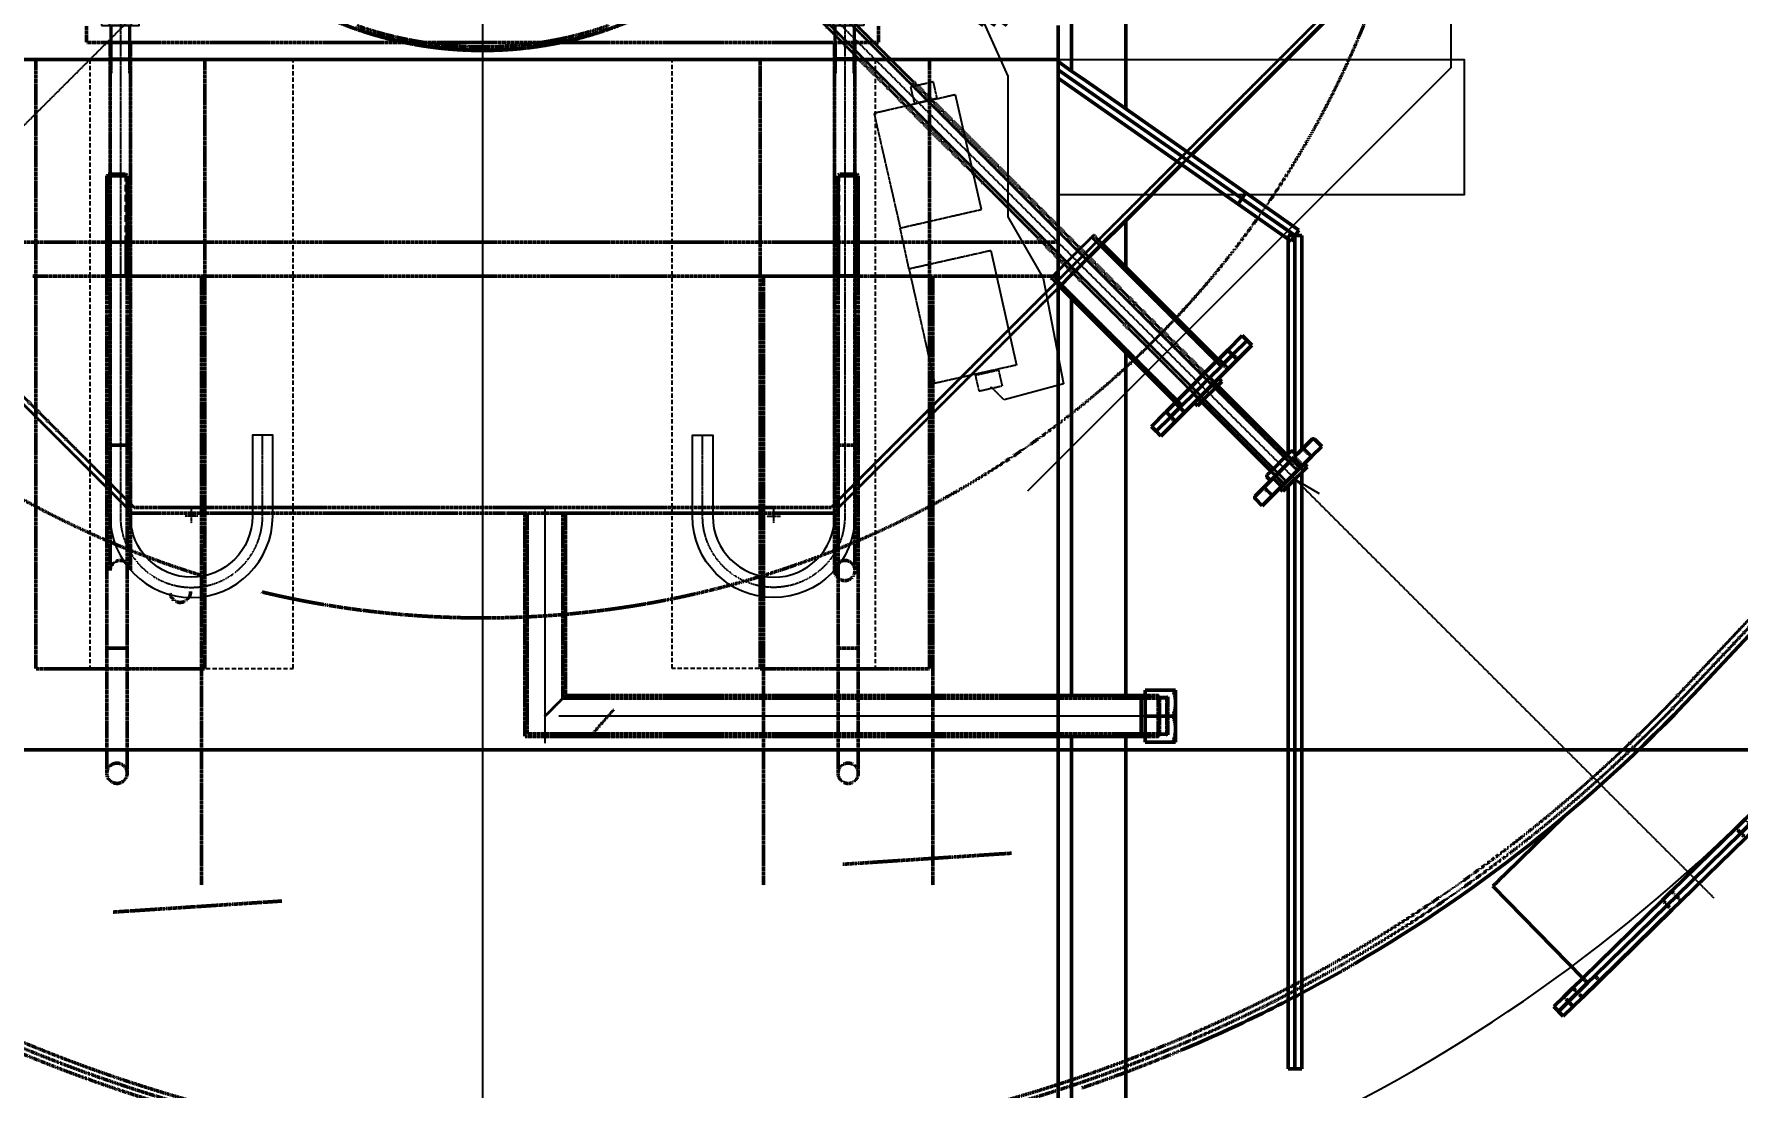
# Model space of a CAD drawing. Header units: millimetres. Extents: x -1263456 to 2767218, y -83310 to 50301.
# Drawn here: x 1089997 to 1092514, y -69629 to -68072 of the extents above; entities that cross this region are included whole.
import ezdxf

# ---------------------------------------------------------------- set-up
doc = ezdxf.new("R2010")
doc.units = ezdxf.units.MM
for name, pattern in [('AUSGEZOGEN', [0]), ('DASHDOT2', [0.5, 0.25, -0.125, 0, -0.125]), ('DASHED', [0.75, 0.5, -0.25]), ('DOT_CENTER', [14, 12, -1, 0, -1]), ('HIDDEN', [9.525, 6.35, -3.175]), ('LONG_DASHED', [15, 10, -5])]:
    doc.linetypes.add(name, pattern=pattern)
doc.layers.get('0').update_dxf_attribs({"color": 255, "lineweight": 50})
doc.layers.get('Defpoints').update_dxf_attribs({"linetype": 'AUSGEZOGEN'})
for name, color, linetype, lineweight in [('1', 2, 'Continuous', 25), ('AM_0', 7, 'Continuous', 50), ('AM_5', 3, 'Continuous', 25)]:
    doc.layers.add(name, color=color, linetype=linetype, lineweight=lineweight)
for name, color, linetype in [('ACCIAIO-VISTE', 2, 'Continuous'), ('ASSIDETTAGLI', 1, 'DASHDOT2'), ('BULLONI-VISTE', 2, 'Continuous'), ('PROIEZIONI', 1, 'HIDDEN'), ('SEZIONI', 4, 'Continuous')]:
    doc.layers.add(name, color=color, linetype=linetype)
doc.styles.get("Standard").update_dxf_attribs({"font": 'ISOCP.SHX', "width": 0.7})
doc.dimstyles.new('AM_ISO$0', dxfattribs={"dimtxt": 3.5, "dimasz": 3.5, "dimexe": 1, "dimexo": 1, "dimgap": 1.5, "dimtad": 1, "dimdsep": 46, "dimtxsty": 'Standard', "dimcen": 0, "dimclrd": 256, "dimclre": 256, "dimclrt": 2, "dimazin": 2, "dimtp": 0.1, "dimtm": 0.1, "dimtfac": 0.71, "dimtmove": 0, "dimatfit": 3, "dimfxl": 1, "dimlwd": -1, "dimlwe": -1, "dimarcsym": 1})
doc.dimstyles.new('AM_ISO$2', dxfattribs={"dimtxt": 3.25, "dimasz": 3.25, "dimexe": 1, "dimexo": 1, "dimgap": 1.5, "dimtad": 1, "dimdsep": 46, "dimtxsty": 'Standard', "dimcen": 0, "dimclrd": 256, "dimclre": 256, "dimclrt": 2, "dimazin": 2, "dimtp": 0.1, "dimtm": 0.1, "dimtfac": 0.71, "dimtmove": 0, "dimatfit": 3, "dimfxl": 1, "dimlwd": -1, "dimlwe": -1, "dimarcsym": 1})

# ---------------------------------------------------------------- blocks, each defined once
blk = doc.blocks.new('*D240')
at = {"layer": 'AM_5', "transparency": 16777216}
for p, q in [((1090659.9, -46860.2), (1090659.9, -49419.7)), ((1096659.9, -70454.3), (1096659.9, -49269.7)), ((1090922.4, -49344.7), (1096397.4, -49344.7))]:
    blk.add_line(p, q, dxfattribs=at)
for points in [[(1090922.4, -49300.9), (1090922.4, -49388.4), (1090659.9, -49344.7)], [(1096397.4, -49300.9), (1096397.4, -49388.4), (1096659.9, -49344.7)]]:
    blk.add_solid(points, dxfattribs=at)
at = {"layer": 'Defpoints', "color": 0, "transparency": 16777216}
for p in [(1090659.9, -46785.2), (1096659.9, -49344.7), (1096659.9, -70529.3, 93.7)]:
    blk.add_point(p, dxfattribs=at)
at = {"layer": 'AM_5', "color": 2, "transparency": 16777216, "insert": (1093659.9, -49100.9), "char_height": 262.5, "attachment_point": 5, "bg_fill": 3, "box_fill_scale": 1.1, "bg_fill_color": 256, "bg_fill_true_color": 13158600, "bg_fill_transparency": 0}
blk.add_mtext('6000', dxfattribs=at)
blk = doc.blocks.new('DADO_M30_5592')
for p, q in [((-25.4, 3.4), (-25.4, 20.6)), ((-19.1, 24), (19.1, 24)), ((-19.1, 0), (19.1, 0)), ((-12.7, 3.4), (-12.7, 20.6)), ((12.7, 3.4), (12.7, 20.6)), ((25.4, 3.4), (25.4, 20.6))]:
    blk.add_line(p, q)
for centre, radius, start, end in [((-19.1, 16.4), 7.64, 33.7148, 146.2852), ((-19.1, 7.6), 7.64, 213.7148, 326.2852), ((0, -1.5), 25.5, 60.053, 119.947), ((0, 25.5), 25.5, 240.053, 299.947), ((19.1, 16.4), 7.64, 33.7148, 146.2852), ((19.1, 7.6), 7.64, 213.7148, 326.2852)]:
    blk.add_arc(centre, radius, start, end)
blk = doc.blocks.new('DADO_M30_5591')
for p, q in [((-25.4, 4.4), (-25.4, 25.6)), ((-19.1, 30), (19.1, 30)), ((-12.7, 4.4), (-12.7, 25.6)), ((12.7, 4.4), (12.7, 25.6)), ((25.4, 4.4), (25.4, 25.6)), ((-19.1, 0), (19.1, 0))]:
    blk.add_line(p, q)
for centre, radius, start, end in [((-19.1, 23.2), 6.79, 20.6156, 159.3844), ((0, 9.4), 20.6, 51.8169, 128.1831), ((19.1, 23.2), 6.79, 20.6156, 159.3844), ((-19.1, 6.8), 6.79, 200.6156, 339.3844), ((0, 20.6), 20.6, 231.8169, 308.1831), ((19.1, 6.8), 6.79, 200.6156, 339.3844)]:
    blk.add_arc(centre, radius, start, end)
blk = doc.blocks.new('A$C4EC9355C')
at = {"layer": 'ACCIAIO-VISTE'}
for points in [[(-13, 90), (-13, 58), (-15, 58), (-15, 88), (-13, 90), (13, 90), (13, 58), (15, 58), (15, 88), (13, 90)], [(-13, 0), (-13, -48), (-15, -50), (-13, -48), (13, -48), (15, -50), (13, -48), (13, 0)]]:
    blk.add_lwpolyline(points, dxfattribs=at)
blk.add_lwpolyline([(225, -725), (225, -605), (195, -605), (195, -725, -1), (15, -725), (15, 0), (-15, 0), (-15, -725, 1)], format="xyb", close=True, dxfattribs=at)
at = {"layer": 'ASSIDETTAGLI', "ltscale": 0.05}
for p, q in [((115, -725), (95, -725)), ((105, -735), (105, -715))]:
    blk.add_line(p, q, dxfattribs=at)
blk.add_lwpolyline([(0, 90), (0, -725, 1), (210, -725), (210, -605)], format="xyb", dxfattribs=at)
at = {"layer": 'BULLONI-VISTE'}
for points in [[(-28, 0), (28, 0), (28, 4), (-28, 4)], [(-16.5, 0), (16.5, 0), (16.5, 4), (-16.5, 4)]]:
    blk.add_lwpolyline(points, close=True, dxfattribs=at)
for name, p in [('DADO_M30_5592', (0, 34)), ('DADO_M30_5591', (0, 4))]:
    blk.add_blockref(name, p, dxfattribs=at)
blk = doc.blocks.new('Tirante__781', base_point=(-23401.7, 4643))
at = {"color": 4, "linetype": 'Continuous'}
for p, q in [((-23401.7, 4643), (-23386.7, 4643)), ((-23386.7, 4643), (-23376.7, 4643)), ((-23376.7, 4643), (-23371.7, 4643))]:
    blk.add_line(p, q, dxfattribs=at)
blk = doc.blocks.new('Tirante__783', base_point=(-23401.7, 4643))
at = {"color": 4, "linetype": 'DASHED'}
for p, q in [((-23399.5, 4793), (-23401.7, 4790.7)), ((-23386.7, 4790.7), (-23401.7, 4790.7)), ((-23401.7, 4692.5), (-23401.7, 4790.7)), ((-23386.7, 4793), (-23399.5, 4793)), ((-23374, 4793), (-23386.7, 4793)), ((-23371.7, 4790.7), (-23386.7, 4790.7)), ((-23374, 4793), (-23371.7, 4790.7)), ((-23371.7, 4692.5), (-23371.7, 4790.7))]:
    blk.add_line(p, q, dxfattribs=at)
at = {"color": 7, "linetype": 'DASHED'}
for p, q in [((-23401.7, 4643), (-23401.7, 4692.5)), ((-23371.7, 4643), (-23371.7, 4692.5))]:
    blk.add_line(p, q, dxfattribs=at)
at = {"color": 4, "linetype": 'Continuous'}
for p, q in [((-23401.7, 4643), (-23386.7, 4643)), ((-23386.7, 4643), (-23376.7, 4643)), ((-23376.7, 4643), (-23371.7, 4643))]:
    blk.add_line(p, q, dxfattribs=at)
at = {"layer": '1', "color": 4, "linetype": 'LONG_DASHED'}
for p, q in [((-23399.5, 4692.5), (-23399.5, 4793)), ((-23374, 4692.5), (-23374, 4793))]:
    blk.add_line(p, q, dxfattribs=at)
blk = doc.blocks.new('Tirante__785', base_point=(-24481.7, 4643))
at = {"color": 4, "linetype": 'Continuous'}
for p, q in [((-24481.7, 4643), (-24476.7, 4643)), ((-24476.7, 4643), (-24466.7, 4643)), ((-24466.7, 4643), (-24451.7, 4643))]:
    blk.add_line(p, q, dxfattribs=at)
blk = doc.blocks.new('Tirante__787', base_point=(-24481.7, 4643))
at = {"color": 4, "linetype": 'DASHED'}
for p, q in [((-24479.5, 4793), (-24481.7, 4790.7)), ((-24466.7, 4790.7), (-24481.7, 4790.7)), ((-24481.7, 4692.5), (-24481.7, 4790.7)), ((-24466.7, 4793), (-24479.5, 4793)), ((-24454, 4793), (-24466.7, 4793)), ((-24451.7, 4790.7), (-24466.7, 4790.7)), ((-24454, 4793), (-24451.7, 4790.7)), ((-24451.7, 4692.5), (-24451.7, 4790.7))]:
    blk.add_line(p, q, dxfattribs=at)
at = {"color": 7, "linetype": 'DASHED'}
for p, q in [((-24481.7, 4643), (-24481.7, 4692.5)), ((-24451.7, 4643), (-24451.7, 4692.5))]:
    blk.add_line(p, q, dxfattribs=at)
at = {"color": 4, "linetype": 'Continuous'}
for p, q in [((-24481.7, 4643), (-24476.7, 4643)), ((-24476.7, 4643), (-24466.7, 4643)), ((-24466.7, 4643), (-24451.7, 4643))]:
    blk.add_line(p, q, dxfattribs=at)
at = {"layer": '1', "color": 4, "linetype": 'LONG_DASHED'}
for p, q in [((-24479.5, 4692.5), (-24479.5, 4793)), ((-24454, 4692.5), (-24454, 4793))]:
    blk.add_line(p, q, dxfattribs=at)
blk = doc.blocks.new('E__991', base_point=(-22069.8, 3933.1))
at = {"color": 4, "linetype": 'DASHED'}
for p, q in [((-21939.2, 3933.1), (-22069.8, 4077.9)), ((-21931.8, 3939.8), (-21939.2, 3933.1))]:
    blk.add_line(p, q, dxfattribs=at)
blk = doc.blocks.new('EL__992', base_point=(-22507.9, 3541.6))
at = {"color": 7, "linetype": 'Continuous'}
for p, q in [((-22077.2, 4071.2), (-22069.8, 4077.9)), ((-22069.8, 4077.9), (-22062.4, 4084.6)), ((-22062.4, 4084.6), (-21935.1, 3943.6)), ((-22126, 4027.2), (-22084.7, 4064.5)), ((-22084.7, 4064.5), (-22077.2, 4071.2)), ((-22489.3, 3699.5), (-22398.2, 3781.7)), ((-22507.9, 3682.7), (-22500.4, 3689.4)), ((-22380.6, 3541.6), (-22507.9, 3682.7)), ((-22500.4, 3689.4), (-22496.7, 3692.8)), ((-22496.7, 3692.8), (-22489.3, 3699.5))]:
    blk.add_line(p, q, dxfattribs=at)
blk = doc.blocks.new('FI1__993', base_point=(-22425.1, 3494))
at = {"color": 7, "linetype": 'Continuous'}
for p, q in [((-21890.6, 3983.8), (-21905.8, 3970)), ((-21883.9, 3976.3), (-21890.6, 3983.8)), ((-21919.9, 3957.3), (-21935.1, 3943.6)), ((-21905.8, 3970), (-21919.9, 3957.3)), ((-21899.1, 3962.6), (-21913.2, 3949.9)), ((-21883.9, 3976.3), (-21899.1, 3962.6)), ((-21935.1, 3943.6), (-22018.6, 3868.2)), ((-21928.4, 3936.1), (-21943.3, 3922.7)), ((-21913.2, 3949.9), (-21928.4, 3936.1)), ((-21943.3, 3922.7), (-22011.9, 3860.8)), ((-22032.7, 3855.5), (-22131.5, 3766.4)), ((-22018.6, 3868.2), (-22032.7, 3855.5)), ((-22011.9, 3860.8), (-22026, 3848)), ((-22026, 3848), (-22124.8, 3759)), ((-22145.6, 3753.7), (-22244.4, 3664.6)), ((-22131.5, 3766.4), (-22145.6, 3753.7)), ((-22124.8, 3759), (-22138.9, 3746.2)), ((-22138.9, 3746.2), (-22237.7, 3657.1)), ((-22258.5, 3651.8), (-22380.6, 3541.6)), ((-22244.4, 3664.6), (-22258.5, 3651.8)), ((-22237.7, 3657.1), (-22251.8, 3644.4)), ((-22251.8, 3644.4), (-22362.8, 3544.3)), ((-22395.8, 3527.9), (-22409.9, 3515.2)), ((-22380.6, 3541.6), (-22395.8, 3527.9)), ((-22373.9, 3534.2), (-22389.1, 3520.5)), ((-22362.8, 3544.3), (-22373.9, 3534.2)), ((-22409.9, 3515.2), (-22425.1, 3501.5)), ((-22418.4, 3494), (-22425.1, 3501.5)), ((-22403.2, 3507.8), (-22418.4, 3494)), ((-22389.1, 3520.5), (-22403.2, 3507.8))]:
    blk.add_line(p, q, dxfattribs=at)
at = {"color": 4, "linetype": 'DASHED'}
for p, q in [((-21913.2, 3949.9), (-21919.9, 3957.3)), ((-21899.1, 3962.6), (-21905.8, 3970)), ((-21935.1, 3943.6), (-21931.8, 3939.8)), ((-21928.4, 3936.1), (-21931.8, 3939.8)), ((-22032.7, 3855.5), (-22026, 3848)), ((-22018.6, 3868.2), (-22011.9, 3860.8)), ((-22145.6, 3753.7), (-22138.9, 3746.2)), ((-22131.5, 3766.4), (-22124.8, 3759)), ((-22251.8, 3644.4), (-22258.5, 3651.8)), ((-22237.7, 3657.1), (-22244.4, 3664.6)), ((-22389.1, 3520.5), (-22395.8, 3527.9)), ((-22377.2, 3537.9), (-22380.6, 3541.6)), ((-22373.9, 3534.2), (-22377.2, 3537.9)), ((-22403.2, 3507.8), (-22409.9, 3515.2))]:
    blk.add_line(p, q, dxfattribs=at)
blk = doc.blocks.new('fisso__994', base_point=(-22507.9, 3494))
for name, p in [('EL__992', (-22507.9, 3541.6)), ('E__991', (-22069.8, 3933.1)), ('FI1__993', (-22425.1, 3494))]:
    blk.add_blockref(name, p)
blk = doc.blocks.new('C_1__995', base_point=(-21981.1, 3844))
at = {"color": 7, "linetype": 'Continuous'}
for p, q in [((-21923.4, 3885.8), (-21944, 3908.6)), ((-21981.1, 3875.1), (-21960.5, 3852.3))]:
    blk.add_line(p, q, dxfattribs=at)
blk.add_circle((-21942, 3869), 10, dxfattribs=at)
blk.add_arc((-21942, 3869), 25, 222.056, 42.056, dxfattribs=at)
at = {"layer": '1', "color": 3, "linetype": 'DOT_CENTER'}
for p, q in [((-21942, 3881.5), (-21942, 3856.5)), ((-21929.5, 3869), (-21954.5, 3869))]:
    blk.add_line(p, q, dxfattribs=at)
blk = doc.blocks.new('FS2_1__996', base_point=(-22418.4, 3486.6))
at = {"color": 7, "linetype": 'Continuous'}
for p, q in [((-21899.1, 3962.6), (-21913.2, 3949.9)), ((-21906.5, 3942.4), (-21892.4, 3955.2)), ((-21883.9, 3976.3), (-21899.1, 3962.6)), ((-21892.4, 3955.2), (-21877.2, 3968.9)), ((-21877.2, 3968.9), (-21883.9, 3976.3)), ((-21928.4, 3936.1), (-21943.3, 3922.7)), ((-21936.6, 3915.3), (-21906.5, 3942.4)), ((-21913.2, 3949.9), (-21928.4, 3936.1)), ((-21943.3, 3922.7), (-22011.9, 3860.8)), ((-22005.2, 3853.3), (-21936.6, 3915.3)), ((-22011.9, 3860.8), (-22026, 3848)), ((-22019.3, 3840.6), (-22005.2, 3853.3)), ((-22026, 3848), (-22124.8, 3759)), ((-22118.1, 3751.5), (-22019.3, 3840.6)), ((-22124.8, 3759), (-22138.9, 3746.2)), ((-22132.2, 3738.8), (-22118.1, 3751.5)), ((-22138.9, 3746.2), (-22237.7, 3657.1)), ((-22231, 3649.7), (-22132.2, 3738.8)), ((-22237.7, 3657.1), (-22251.8, 3644.4)), ((-22245.1, 3637), (-22231, 3649.7)), ((-22251.8, 3644.4), (-22362.8, 3544.3)), ((-22356.1, 3536.8), (-22245.1, 3637)), ((-22373.9, 3534.2), (-22389.1, 3520.5)), ((-22382.4, 3513.1), (-22356.1, 3536.8)), ((-22362.8, 3544.3), (-22373.9, 3534.2)), ((-22403.2, 3507.8), (-22418.4, 3494)), ((-22411.8, 3486.6), (-22396.5, 3500.3)), ((-22389.1, 3520.5), (-22403.2, 3507.8)), ((-22396.5, 3500.3), (-22382.4, 3513.1)), ((-22418.4, 3494), (-22411.8, 3486.6))]:
    blk.add_line(p, q, dxfattribs=at)
at = {"color": 4, "linetype": 'DASHED'}
for p, q in [((-21892.4, 3955.2), (-21899.1, 3962.6)), ((-21906.5, 3942.4), (-21913.2, 3949.9)), ((-21939.9, 3919), (-21943.3, 3922.7)), ((-21939.9, 3919), (-21936.6, 3915.3)), ((-21939.9, 3919), (-21939.9, 3919)), ((-22005.2, 3853.3), (-22011.9, 3860.8)), ((-22019.3, 3840.6), (-22026, 3848)), ((-22118.1, 3751.5), (-22124.8, 3759)), ((-22132.2, 3738.8), (-22138.9, 3746.2)), ((-22237.7, 3657.1), (-22231, 3649.7)), ((-22251.8, 3644.4), (-22245.1, 3637)), ((-22359.4, 3540.6), (-22362.8, 3544.3)), ((-22359.4, 3540.6), (-22359.4, 3540.6)), ((-22356.1, 3536.8), (-22359.4, 3540.6)), ((-22403.2, 3507.8), (-22396.5, 3500.3)), ((-22389.1, 3520.5), (-22382.4, 3513.1))]:
    blk.add_line(p, q, dxfattribs=at)
blk = doc.blocks.new('PARTE_MOBILE__997', base_point=(-22418.4, 3486.6))
for name, p in [('FS2_1__996', (-22418.4, 3486.6)), ('C_1__995', (-21981.1, 3844))]:
    blk.add_blockref(name, p)
blk = doc.blocks.new('T2_1_1__999', base_point=(-22736.7, 3471.2))
at = {"color": 7, "linetype": 'Continuous'}
for p, q in [((-22736.7, 4702.3), (-22726.7, 4702.3)), ((-22736.7, 4697), (-22736.7, 4702.3)), ((-22736.7, 4379.7), (-22736.7, 4697)), ((-22726.7, 4380.7), (-22726.7, 4702.3)), ((-22736.7, 3471.2), (-22736.7, 4332.5)), ((-22726.7, 3589.2), (-22726.7, 4342.5)), ((-22726.7, 3580.2), (-22726.7, 3589.2)), ((-22726.7, 3571.2), (-22726.7, 3580.2)), ((-22726.7, 3471.2), (-22726.7, 3571.2)), ((-22736.7, 3471.2), (-22726.7, 3471.2))]:
    blk.add_line(p, q, dxfattribs=at)
blk = doc.blocks.new('T2_1_1_1', base_point=(-22726.7, 3471.2))
at = {"color": 7, "linetype": 'Continuous'}
for p, q in [((-22726.7, 4702.3), (-22716.7, 4702.3)), ((-22726.7, 4380.7), (-22726.7, 4702.3)), ((-22716.7, 4386.3), (-22716.7, 4702.3)), ((-22726.7, 3589.2), (-22726.7, 4342.5)), ((-22716.7, 3471.2), (-22716.7, 4352.5)), ((-22726.7, 3580.2), (-22726.7, 3589.2)), ((-22726.7, 3571.2), (-22726.7, 3580.2)), ((-22726.7, 3471.2), (-22726.7, 3571.2)), ((-22726.7, 3471.2), (-22716.7, 3471.2))]:
    blk.add_line(p, q, dxfattribs=at)
blk = doc.blocks.new('T1_3_1__1003', base_point=(-23646.5, 4702.3))
at = {"color": 7, "linetype": 'Continuous'}
for p, q in [((-23642.6, 5355.8), (-23646.5, 5358.5)), ((-23642.6, 5355.8), (-23641, 5354.6)), ((-23551.7, 5292.1), (-23586.7, 5316.6)), ((-23562.5, 5287.5), (-23586.7, 5304.4)), ((-23152.4, 5012.5), (-23437.4, 5212.1)), ((-23275.5, 5086.5), (-23446.3, 5206.1)), ((-23265.3, 5079.3), (-23275.5, 5086.5)), ((-23258.7, 5074.7), (-23265.3, 5079.3)), ((-23199.7, 5033.5), (-23258.7, 5074.7)), ((-23169.8, 5012.5), (-23199.7, 5033.5)), ((-23056.7, 4945.5), (-23076.7, 4959.5)), ((-22893.6, 4819.1), (-23076.7, 4947.3)), ((-22976.7, 4889.5), (-22881.2, 4822.7)), ((-22887, 4814.5), (-22893.6, 4819.1)), ((-22805.1, 4757.1), (-22887, 4814.5)), ((-22881.2, 4822.7), (-22879.8, 4821.6)), ((-22799.3, 4765.3), (-22879.8, 4821.6)), ((-22805.1, 4757.1), (-22799.3, 4765.3)), ((-22726.7, 4702.3), (-22805.1, 4757.1)), ((-22721, 4710.4), (-22799.3, 4765.3)), ((-22721, 4710.4), (-22726.7, 4702.3))]:
    blk.add_line(p, q, dxfattribs=at)
blk = doc.blocks.new('T1_1_2_1__1004', base_point=(-23586.7, 4694.1))
at = {"color": 7, "linetype": 'Continuous'}
for p, q in [((-23562.5, 5287.5), (-23586.7, 5304.4)), ((-23573, 5282.6), (-23586.7, 5292.2)), ((-23187.2, 5012.5), (-23458.6, 5202.5)), ((-23275.5, 5086.5), (-23446.3, 5206.1)), ((-23265.3, 5079.3), (-23275.5, 5086.5)), ((-23258.7, 5074.7), (-23265.3, 5079.3)), ((-23199.7, 5033.5), (-23258.7, 5074.7)), ((-23169.8, 5012.5), (-23199.7, 5033.5)), ((-22893.6, 4819.1), (-23076.7, 4947.3)), ((-23076.7, 4935.1), (-22894.2, 4807.3)), ((-22892.7, 4806.3), (-22894.2, 4807.3)), ((-22887, 4814.5), (-22893.6, 4819.1)), ((-22805.1, 4757.1), (-22887, 4814.5)), ((-22810.8, 4748.9), (-22892.7, 4806.3)), ((-22810.8, 4748.9), (-22805.1, 4757.1)), ((-22726.7, 4702.3), (-22805.1, 4757.1)), ((-22736.7, 4697), (-22810.8, 4748.9)), ((-22732.5, 4694.1), (-22736.7, 4697)), ((-22726.7, 4702.3), (-22732.5, 4694.1))]:
    blk.add_line(p, q, dxfattribs=at)
blk = doc.blocks.new('T1_2__1005', base_point=(-25132.5, 4702.3))
at = {"color": 7, "linetype": 'Continuous'}
for p, q in [((-24212.5, 5354.6), (-24210.8, 5355.8)), ((-24210.8, 5355.8), (-24207, 5358.5)), ((-24701.1, 5012.5), (-24266.7, 5316.6)), ((-24577.9, 5086.5), (-24266.7, 5304.4)), ((-24588.2, 5079.3), (-24577.9, 5086.5)), ((-24653.7, 5033.5), (-24594.7, 5074.7)), ((-24594.7, 5074.7), (-24588.2, 5079.3)), ((-24683.6, 5012.5), (-24653.7, 5033.5)), ((-24796.7, 4945.5), (-24776.7, 4959.5)), ((-24796.7, 4933.3), (-24776.7, 4947.3)), ((-24876.7, 4889.5), (-24972.2, 4822.7)), ((-24959.8, 4819.1), (-24868.8, 4882.8)), ((-25054.1, 4765.3), (-24973.6, 4821.6)), ((-25048.4, 4757.1), (-24966.5, 4814.5)), ((-24972.2, 4822.7), (-24973.6, 4821.6)), ((-24966.5, 4814.5), (-24959.8, 4819.1)), ((-25132.5, 4710.4), (-25054.1, 4765.3)), ((-25126.7, 4702.3), (-25048.4, 4757.1)), ((-25054.1, 4765.3), (-25048.4, 4757.1)), ((-25126.7, 4702.3), (-25132.5, 4710.4))]:
    blk.add_line(p, q, dxfattribs=at)
blk = doc.blocks.new('T1_1_1__1006', base_point=(-25126.7, 4694.1))
at = {"color": 7, "linetype": 'Continuous'}
for p, q in [((-24666.2, 5012.5), (-24266.7, 5292.2)), ((-24577.9, 5086.5), (-24266.7, 5304.4)), ((-24588.2, 5079.3), (-24577.9, 5086.5)), ((-24653.7, 5033.5), (-24594.7, 5074.7)), ((-24594.7, 5074.7), (-24588.2, 5079.3)), ((-24683.6, 5012.5), (-24653.7, 5033.5)), ((-24796.7, 4933.3), (-24776.7, 4947.3)), ((-24796.7, 4921.1), (-24776.7, 4935.1)), ((-24959.8, 4819.1), (-24868.8, 4882.8)), ((-24840.6, 4890.4), (-24959.3, 4807.3)), ((-25048.4, 4757.1), (-24966.5, 4814.5)), ((-24966.5, 4814.5), (-24959.8, 4819.1)), ((-24960.7, 4806.3), (-24959.3, 4807.3)), ((-25042.6, 4748.9), (-24960.7, 4806.3)), ((-25126.7, 4702.3), (-25048.4, 4757.1)), ((-25048.4, 4757.1), (-25042.6, 4748.9)), ((-25116.7, 4697), (-25042.6, 4748.9)), ((-25121, 4694.1), (-25126.7, 4702.3)), ((-25121, 4694.1), (-25116.7, 4697))]:
    blk.add_line(p, q, dxfattribs=at)
blk = doc.blocks.new('p1_3_2_2_2__1011', base_point=(-23056.7, 2607.5))
at = {"color": 7, "linetype": 'Continuous'}
for p, q in [((-22976.7, 4655.4), (-22976.7, 4724.7)), ((-23056.7, 4609.6), (-23056.7, 4022.6)), ((-22976.7, 4022.6), (-22976.7, 4529.6)), ((-23056.7, 3962.3), (-23056.7, 3431.2)), ((-22976.7, 3962.3), (-22976.7, 3459.4)), ((-22976.7, 2742.5), (-22976.7, 3459.4)), ((-23056.7, 3431.2), (-23056.7, 2742.5)), ((-23056.7, 2742.5), (-23056.7, 2607.5)), ((-22976.7, 2607.5), (-22976.7, 2742.5))]:
    blk.add_line(p, q, dxfattribs=at)
blk = doc.blocks.new('p1_3_3__1013', base_point=(-23056.7, 4889.5))
at = {"color": 7, "linetype": 'Continuous'}
for p, q in [((-23056.7, 5462.5), (-23046.7, 5462.5)), ((-23056.7, 5462.5), (-23056.7, 4945.5)), ((-23042.8, 5462.5), (-23046.7, 5462.5)), ((-23042.8, 5462.5), (-23035.7, 5462.5)), ((-22982.2, 5462.5), (-23035.7, 5462.5)), ((-22976.7, 5462.5), (-22982.2, 5462.5)), ((-22976.7, 4889.5), (-22976.7, 5462.5)), ((-23056.7, 4945.5), (-23052.2, 4942.4)), ((-23052.2, 4942.4), (-23046.7, 4938.5)), ((-23035.7, 4930.8), (-23046.7, 4938.5)), ((-23035.7, 4930.8), (-22982.2, 4893.4)), ((-22982.2, 4893.4), (-22976.7, 4889.5))]:
    blk.add_line(p, q, dxfattribs=at)
blk = doc.blocks.new('Ang_120x80x10__1025', base_point=(-26043.7, 2607.5))
for name, p in [('p1_3_3__1013', (-23056.7, 4889.5)), ('p1_3_2_2_2__1011', (-23056.7, 2607.5))]:
    blk.add_blockref(name, p)
blk = doc.blocks.new('vent-lat')
at = {"color": 4, "linetype": 'DASHED'}
for p, q in [((68640, 81706), (56438, 68719)), ((41205, 80799), (50402, 71602)), ((41367, 80962), (50564, 71765)), ((42513, 79420), (44032, 77901)), ((43028, 79373), (44459, 77941)), ((32678, 78088), (32678, 78338)), ((44378, 78088), (44378, 78338)), ((48859, 76405), (50948, 78494)), ((33028, 78088), (32678, 78088)), ((33328, 78088), (33028, 78088)), ((33028, 77638), (33028, 78088)), ((34348, 78088), (33328, 78088)), ((33328, 77638), (33328, 78088)), ((34708, 78088), (34348, 78088)), ((42348, 78088), (34708, 78088)), ((42708, 78088), (42348, 78088)), ((43728, 78088), (42708, 78088)), ((43728, 77638), (43728, 78088)), ((44028, 78088), (43728, 78088)), ((44378, 78088), (44028, 78088)), ((44028, 77638), (44028, 78088)), ((31928, 77838), (31928, 68838)), ((34428, 77838), (34428, 68838)), ((42628, 68838), (42628, 77838)), ((44032, 77901), (44464, 77470)), ((44459, 77941), (44739, 77661)), ((45128, 77838), (45128, 68838)), ((33028, 77210), (33028, 77638)), ((33328, 77210), (33328, 77638)), ((43728, 77210), (43728, 77638)), ((44028, 77210), (44028, 77638)), ((44739, 77661), (44794, 77606)), ((44794, 77606), (44920, 77481)), ((44464, 77470), (44577, 77357)), ((44577, 77357), (44675, 77259)), ((44920, 77481), (46411, 75990)), ((33028, 77210), (33028, 77068)), ((33028, 72138), (33028, 77068)), ((33328, 77210), (33328, 77068)), ((33328, 72138), (33328, 77068)), ((43728, 77210), (43728, 77068)), ((43728, 72138), (43728, 77068)), ((44028, 77210), (44028, 77068)), ((44028, 72138), (44028, 77068)), ((44675, 77259), (44686, 77247)), ((44686, 77247), (46346, 75588)), ((47625, 75170), (48859, 76405)), ((48854, 76286), (48926, 76358)), ((48926, 76358), (48998, 76430)), ((46411, 75990), (47357, 75044)), ((46346, 75588), (47028, 74905)), ((46996, 74542), (47625, 75170)), ((47357, 75044), (47123, 74810)), ((47526, 75213), (47357, 75044)), ((47357, 75044), (48028, 74372)), ((47554, 75241), (47526, 75213)), ((47526, 75213), (49435, 73304)), ((47554, 75241), (47625, 75170)), ((47625, 75170), (47682, 75114)), ((47028, 74905), (47123, 74810)), ((47123, 74810), (47028, 74715)), ((47123, 74810), (47922, 74012)), ((30028, 74574), (33384, 71218)), ((43673, 71218), (46996, 74542)), ((46954, 74641), (46926, 74613)), ((46926, 74613), (46996, 74542)), ((47028, 74715), (46954, 74641)), ((46954, 74641), (48863, 72732)), ((46996, 74542), (47028, 74510)), ((47028, 74510), (47053, 74485)), ((30028, 74461), (33351, 71138)), ((43706, 71138), (47028, 74461)), ((48028, 74372), (48155, 74245)), ((48155, 74245), (48579, 73821)), ((47922, 74012), (48028, 73905)), ((48028, 73905), (48346, 73588)), ((48579, 73821), (49266, 73134)), ((48346, 73588), (49033, 72901)), ((49529, 73539), (49599, 73468)), ((49540, 73550), (49611, 73479)), ((49393, 73403), (49463, 73332)), ((49394, 73404), (49465, 73334)), ((49467, 73336), (49397, 73407)), ((49406, 73416), (49476, 73345)), ((49465, 73334), (49536, 73263)), ((49476, 73345), (49547, 73274)), ((49599, 73468), (49670, 73397)), ((49611, 73479), (49681, 73408)), ((49266, 73134), (49382, 73018)), ((49387, 73024), (49271, 73140)), ((48751, 72761), (48822, 72691)), ((48831, 72699), (48760, 72770)), ((48763, 72772), (48833, 72702)), ((48764, 72774), (48835, 72703)), ((49143, 72780), (49027, 72896)), ((49033, 72901), (49148, 72785)), ((48617, 72627), (48688, 72556)), ((48628, 72638), (48699, 72567)), ((48688, 72556), (48758, 72485)), ((48699, 72567), (48770, 72497)), ((48822, 72691), (48893, 72620)), ((48833, 72702), (48904, 72631)), ((60250, 72660), (56497, 68664)), ((33178, 72138), (33028, 72138)), ((33028, 71138), (33028, 72138)), ((33328, 72138), (33178, 72138)), ((33328, 71138), (33328, 72138)), ((43728, 71138), (43728, 72138)), ((43878, 72138), (43728, 72138)), ((44028, 72138), (43878, 72138)), ((44028, 71138), (44028, 72138)), ((50409, 71991), (50428, 71972)), ((50650, 71760), (50414, 71997)), ((50769, 71970), (50646, 72094)), ((50776, 71976), (50652, 72100)), ((50406, 71516), (50170, 71753)), ((50176, 71758), (50366, 71567)), ((50428, 71972), (50528, 71872)), ((50635, 71836), (50511, 71959)), ((50641, 71842), (50518, 71966)), ((50528, 71872), (50600, 71800)), ((50191, 71391), (50067, 71515)), ((50197, 71398), (50073, 71521)), ((50325, 71525), (50201, 71649)), ((50331, 71532), (50208, 71656)), ((33028, 70288), (33028, 71138)), ((33328, 70288), (33328, 71138)), ((33351, 71138), (38128, 71138)), ((33384, 71218), (43673, 71218)), ((38128, 71138), (38173, 71138)), ((38173, 71138), (38228, 71138)), ((38228, 71138), (38338, 71138)), ((38338, 71138), (38873, 71138)), ((38873, 71138), (38928, 71138)), ((38928, 71138), (39150, 71138)), ((39150, 67837), (39150, 71138)), ((39150, 71138), (39189, 71138)), ((39189, 67876), (39189, 71138)), ((39189, 71138), (39714, 71138)), ((39714, 68401), (39714, 71138)), ((39714, 71138), (39753, 71138)), ((39753, 68440), (39753, 71138)), ((39753, 71138), (43706, 71138)), ((43728, 70288), (43728, 71138)), ((44028, 70288), (44028, 71138)), ((31928, 68838), (34428, 68838)), ((42628, 68838), (45128, 68838)), ((39714, 68401), (39452, 68138)), ((39753, 68440), (39714, 68401)), ((48258, 68401), (39714, 68401)), ((47028, 68440), (39753, 68440)), ((40464, 68232), (40219, 67953)), ((48525, 68401), (48258, 68401)), ((48509, 68440), (48313, 68440)), ((48509, 68440), (48313, 68440)), ((48525, 68424), (48509, 68440)), ((48509, 68440), (48509, 67837)), ((48525, 68424), (48509, 68440)), ((48509, 68440), (48509, 67837)), ((48525, 68424), (48525, 68405)), ((48525, 68424), (48525, 68405)), ((48525, 68405), (48634, 68405)), ((48525, 68405), (48525, 68401)), ((48525, 68405), (48525, 68401)), ((48525, 68401), (48525, 67876)), ((48525, 68401), (48525, 67876)), ((48634, 68405), (48651, 68422)), ((48634, 68405), (48634, 67871)), ((48651, 67855), (48651, 68422)), ((40219, 67953), (40182, 67911)), ((47028, 67837), (39150, 67837)), ((48258, 67876), (39189, 67876)), ((48525, 67876), (48258, 67876)), ((48509, 67837), (48313, 67837)), ((48509, 67837), (48313, 67837)), ((48525, 67853), (48509, 67837)), ((48525, 67853), (48509, 67837)), ((48525, 67876), (48525, 67871)), ((48525, 67876), (48525, 67871)), ((48525, 67871), (48525, 67853)), ((48525, 67871), (48634, 67871)), ((48525, 67871), (48525, 67853)), ((48634, 67871), (48651, 67855))]:
    blk.add_line(p, q, dxfattribs=at)
at = {"color": 7, "linetype": 'Continuous'}
for p, q in [((47028, 77838), (47028, 78338)), ((48998, 76430), (51028, 78461)), ((31928, 77838), (30028, 77838)), ((31928, 77838), (30028, 77838)), ((34428, 77838), (31928, 77838)), ((34428, 77838), (31928, 77838)), ((42628, 77838), (34428, 77838)), ((42628, 77838), (34428, 77838)), ((45128, 77838), (42628, 77838)), ((45128, 77838), (42628, 77838)), ((47028, 77838), (45128, 77838)), ((47028, 77838), (45128, 77838)), ((47028, 77838), (47028, 75138)), ((48028, 75461), (48854, 76286)), ((47682, 75114), (47973, 75406)), ((47973, 75406), (48028, 75461)), ((47028, 75138), (47028, 74905)), ((47438, 74871), (47682, 75114)), ((47682, 75114), (48028, 74767)), ((47028, 74905), (47028, 74715)), ((47273, 74706), (47328, 74761)), ((47328, 74761), (47438, 74871)), ((48028, 74767), (49393, 73403)), ((47028, 74715), (47028, 74638)), ((47028, 74638), (47028, 74461)), ((47053, 74485), (47228, 74661)), ((47228, 74661), (47273, 74706)), ((47028, 74461), (47053, 74485)), ((47028, 74461), (47028, 68440)), ((47053, 74485), (47228, 74310)), ((47228, 74310), (48028, 73510)), ((49750, 73760), (49540, 73550)), ((49821, 73689), (49750, 73760)), ((48028, 73510), (48764, 72774)), ((49529, 73539), (49406, 73416)), ((49540, 73550), (49529, 73539)), ((49821, 73689), (49617, 73486)), ((49821, 73689), (49617, 73486)), ((49892, 73619), (49681, 73408)), ((49892, 73619), (49821, 73689)), ((49394, 73404), (48763, 72772)), ((49435, 73304), (49271, 73140)), ((49435, 73304), (49271, 73140)), ((49397, 73407), (49394, 73404)), ((49406, 73416), (49397, 73407)), ((49536, 73263), (49399, 73127)), ((49463, 73332), (49435, 73304)), ((49463, 73332), (49435, 73304)), ((49465, 73334), (49463, 73332)), ((49465, 73334), (49463, 73332)), ((49467, 73336), (49465, 73334)), ((49467, 73336), (49465, 73334)), ((49476, 73345), (49467, 73336)), ((49476, 73345), (49467, 73336)), ((49599, 73468), (49476, 73345)), ((49599, 73468), (49476, 73345)), ((49547, 73274), (49536, 73263)), ((49670, 73397), (49547, 73274)), ((49611, 73479), (49599, 73468)), ((49611, 73479), (49599, 73468)), ((49617, 73486), (49611, 73479)), ((49617, 73486), (49611, 73479)), ((49681, 73408), (49670, 73397)), ((49266, 73134), (49033, 72901)), ((49266, 73134), (49033, 72901)), ((49399, 73127), (49040, 72767)), ((49382, 73018), (49148, 72785)), ((49271, 73140), (49266, 73134)), ((49271, 73140), (49266, 73134)), ((49387, 73024), (49382, 73018)), ((49382, 73018), (50409, 71991)), ((49445, 73081), (49387, 73024)), ((49445, 73081), (49399, 73127)), ((48751, 72761), (48628, 72638)), ((48760, 72770), (48751, 72761)), ((48763, 72772), (48760, 72770)), ((49027, 72896), (48863, 72732)), ((49027, 72896), (48863, 72732)), ((49040, 72767), (48904, 72631)), ((49033, 72901), (49027, 72896)), ((49033, 72901), (49027, 72896)), ((49086, 72722), (49040, 72767)), ((49140, 72777), (49086, 72722)), ((49143, 72780), (49140, 72777)), ((49148, 72785), (49143, 72780)), ((49148, 72785), (50176, 71758)), ((48617, 72627), (48407, 72417)), ((48688, 72556), (48477, 72346)), ((48688, 72556), (48477, 72346)), ((48758, 72485), (48548, 72275)), ((48628, 72638), (48617, 72627)), ((48699, 72567), (48688, 72556)), ((48699, 72567), (48688, 72556)), ((48822, 72691), (48699, 72567)), ((48822, 72691), (48699, 72567)), ((48770, 72497), (48758, 72485)), ((48893, 72620), (48770, 72497)), ((48831, 72699), (48822, 72691)), ((48831, 72699), (48822, 72691)), ((48833, 72702), (48831, 72699)), ((48833, 72702), (48831, 72699)), ((48835, 72703), (48833, 72702)), ((48835, 72703), (48833, 72702)), ((48863, 72732), (48835, 72703)), ((48863, 72732), (48835, 72703)), ((48904, 72631), (48893, 72620)), ((60321, 72618), (56555, 68610)), ((48477, 72346), (48407, 72417)), ((48548, 72275), (48477, 72346)), ((50409, 71991), (50176, 71758)), ((50414, 71997), (50409, 71991)), ((50416, 71999), (50414, 71997)), ((50428, 72011), (50416, 71999)), ((50465, 72048), (50428, 72011)), ((50528, 72020), (50501, 72048)), ((50568, 72016), (50518, 71966)), ((50532, 72016), (50528, 72020)), ((50628, 72076), (50568, 72016)), ((50646, 72094), (50628, 72076)), ((50652, 72100), (50646, 72094)), ((50780, 72228), (50652, 72100)), ((50922, 72122), (50776, 71976)), ((50922, 72122), (50816, 72228)), ((50170, 71753), (50119, 71702)), ((50176, 71758), (50170, 71753)), ((50511, 71959), (50208, 71656)), ((50528, 71729), (50483, 71684)), ((50518, 71966), (50511, 71959)), ((50528, 71729), (50564, 71765)), ((50628, 71738), (50528, 71638)), ((50564, 71765), (50600, 71800)), ((50635, 71836), (50600, 71800)), ((50650, 71760), (50628, 71738)), ((50641, 71842), (50635, 71836)), ((50663, 71863), (50641, 71842)), ((50708, 71818), (50650, 71760)), ((50769, 71970), (50663, 71863)), ((50708, 71818), (50663, 71863)), ((50776, 71976), (50769, 71970)), ((50066, 71514), (49939, 71387)), ((50067, 71515), (50066, 71514)), ((50073, 71521), (50067, 71515)), ((50151, 71599), (50073, 71521)), ((50151, 71634), (50119, 71666)), ((50201, 71649), (50151, 71599)), ((50304, 71504), (50197, 71398)), ((50208, 71656), (50201, 71649)), ((50325, 71525), (50304, 71504)), ((50349, 71459), (50304, 71504)), ((50331, 71532), (50325, 71525)), ((50366, 71567), (50331, 71532)), ((50403, 71513), (50349, 71459)), ((50366, 71567), (50402, 71602)), ((50402, 71602), (50428, 71629)), ((50406, 71516), (50403, 71513)), ((50428, 71538), (50406, 71516)), ((50483, 71684), (50428, 71629)), ((50528, 71638), (50428, 71538)), ((50045, 71245), (49939, 71351)), ((50191, 71391), (50045, 71245)), ((50197, 71398), (50191, 71391)), ((48313, 68523), (48729, 68523)), ((48313, 68523), (48313, 68440)), ((48763, 68523), (48729, 68523)), ((48763, 68331), (48763, 68523)), ((47028, 68440), (47028, 67837)), ((48028, 68440), (47028, 68440)), ((48258, 68440), (48028, 68440)), ((48258, 68440), (48258, 68401)), ((48313, 68440), (48258, 68440)), ((48258, 68440), (48258, 68401)), ((48313, 68440), (48258, 68440)), ((48258, 68401), (48258, 67876)), ((48258, 68401), (48258, 67876)), ((48313, 68440), (48313, 68138)), ((48763, 67946), (48763, 68331)), ((48313, 68138), (48313, 67837)), ((48313, 68138), (48729, 68138)), ((47028, 67837), (47028, 62460)), ((48258, 67837), (47028, 67837)), ((48258, 67876), (48258, 67837)), ((48258, 67876), (48258, 67837)), ((48313, 67837), (48258, 67837)), ((48313, 67837), (48258, 67837)), ((48313, 67837), (48313, 67753)), ((48313, 67753), (48729, 67753)), ((48729, 67753), (48763, 67753)), ((48763, 67753), (48763, 67946))]:
    blk.add_line(p, q, dxfattribs=at)
at = {"color": 7, "linetype": 'DASHED'}
for p, q in [((30028, 75138), (32528, 75138)), ((32978, 75138), (32528, 75138)), ((33278, 75138), (32978, 75138)), ((32978, 74643), (32978, 75138)), ((33278, 74643), (33278, 75138)), ((33278, 75138), (35528, 75138)), ((41528, 75138), (35528, 75138)), ((43778, 75138), (41528, 75138)), ((43778, 74643), (43778, 75138)), ((44078, 75138), (43778, 75138)), ((44078, 74643), (44078, 75138)), ((44078, 75138), (44528, 75138)), ((44528, 75138), (47028, 75138)), ((31928, 74638), (31878, 74638)), ((33028, 74638), (31928, 74638)), ((32978, 74215), (32978, 74643)), ((33328, 74638), (33028, 74638)), ((33278, 74215), (33278, 74643)), ((34378, 74638), (33328, 74638)), ((34428, 74638), (34378, 74638)), ((34378, 74638), (34378, 74462)), ((34823, 74638), (34428, 74638)), ((35078, 74638), (34823, 74638)), ((35226, 74638), (35078, 74638)), ((35323, 74638), (35226, 74638)), ((35359, 74638), (35323, 74638)), ((35359, 74638), (40145, 74638)), ((40284, 74638), (40145, 74638)), ((40404, 74638), (40284, 74638)), ((40476, 74638), (40404, 74638)), ((40524, 74638), (40476, 74638)), ((40542, 74638), (40524, 74638)), ((40542, 74638), (42628, 74638)), ((42628, 74638), (42678, 74638)), ((42678, 74638), (42805, 74638)), ((42678, 74638), (42678, 74483)), ((43728, 74638), (42805, 74638)), ((44028, 74638), (43728, 74638)), ((43778, 74215), (43778, 74643)), ((44242, 74638), (44028, 74638)), ((44078, 74215), (44078, 74643)), ((44242, 74638), (44344, 74638)), ((44344, 74638), (44406, 74638)), ((44406, 74638), (44447, 74638)), ((45128, 74638), (44447, 74638)), ((45178, 74638), (45128, 74638)), ((45178, 74638), (45178, 71947)), ((46875, 74638), (45178, 74638)), ((46875, 74638), (46951, 74638)), ((46951, 74638), (47028, 74638)), ((34378, 74462), (34378, 74355)), ((34378, 74355), (34378, 74291)), ((34378, 74291), (34378, 74248)), ((34378, 74248), (34378, 70845)), ((42678, 74483), (42678, 70845)), ((32978, 74215), (32978, 74073)), ((32978, 69143), (32978, 74073)), ((33278, 74215), (33278, 74073)), ((33278, 69143), (33278, 74073)), ((43778, 74215), (43778, 74073)), ((43778, 69143), (43778, 74073)), ((44078, 74215), (44078, 74073)), ((44078, 69143), (44078, 74073)), ((45178, 71947), (45178, 71489)), ((45178, 71489), (45178, 71262)), ((45178, 71262), (45178, 65638)), ((34378, 70845), (34378, 70425)), ((42678, 70845), (42678, 70434)), ((34378, 70425), (34378, 70215)), ((42678, 70434), (42678, 70425)), ((42678, 70425), (42678, 70215)), ((34378, 70215), (34378, 68838)), ((42678, 70215), (42678, 68838)), ((33278, 69143), (32978, 69143)), ((32978, 68264), (32978, 69143)), ((33278, 68264), (33278, 69143)), ((44078, 69143), (43778, 69143)), ((43778, 68264), (43778, 69143)), ((44078, 68264), (44078, 69143)), ((34378, 68838), (34378, 65638)), ((42678, 68838), (42678, 65638)), ((32978, 67293), (32978, 68264)), ((33278, 67293), (33278, 68264)), ((43778, 68264), (43778, 67293)), ((44078, 68264), (44078, 67293)), ((46341, 66112), (43847, 65948)), ((35565, 65405), (33070, 65242))]:
    blk.add_line(p, q, dxfattribs=at)
at = {"color": 4, "linetype": 'DASHED'}
for radius in [5667, 5663]:
    blk.add_circle((38528, 83638), radius, dxfattribs=at)
for centre, radius, start, end in [((38528, 83638), 14050, 316.5887, 342.8413), ((38528, 83638), 5615, 250.7103, 289.2897), ((38528, 83638), 14050, 314.3274, 315.6731), ((38528, 83638), 14050, 315.6731, 316.5887), ((38528, 83638), 14050, 312.8413, 314.3274), ((38528, 83638), 14050, 226.5887, 252.8413), ((38528, 83638), 14050, 286.5887, 312.8413), ((33178, 70288), 150, 0, 180), ((43878, 70288), 150, 0, 180), ((43878, 70288), 150, 180, 0), ((34063, 69967), 150, 183.75, 3.75), ((38528, 83638), 14050, 256.5913, 260.3387), ((38528, 83638), 14050, 256.5887, 282.8413), ((38528, 83638), 14050, 282.8413, 286.5887), ((40226, 83685), 22064, 300.4267, 317.2868), ((40226, 83685), 22144, 300.0235, 317.2859), ((40226, 83685), 22064, 293.0067, 299.8394), ((40226, 83685), 22144, 292.9285, 299.7316), ((40226, 83685), 22064, 299.8394, 300.1327), ((40226, 83685), 22144, 299.7316, 300.0235), ((40226, 83685), 22064, 300.1327, 300.4267), ((40226, 83685), 22224, 299.9151, 300.2065), ((40226, 83685), 22064, 241.7994, 266.8423), ((40226, 83685), 22224, 299.6246, 299.9151), ((40226, 83685), 22144, 244.2926, 265.8176), ((40226, 83685), 22224, 246.5975, 264.3948), ((40226, 83685), 22064, 268.9261, 293.0067), ((40226, 83685), 22144, 290.7321, 292.9285), ((40226, 83685), 22224, 290.6633, 292.8509), ((40226, 83685), 22144, 278.7824, 290.7321), ((40226, 83685), 22224, 288.7719, 290.1209)]:
    blk.add_arc(centre, radius, start, end, dxfattribs=at)
at = {"color": 7, "linetype": 'Continuous'}
for centre, radius, start, end in [((50798, 72210), 25.3, 45.0002, 135.0002), ((50483, 72030), 25.3, 45.0002, 135.0002), ((50550, 72034), 25.3, 225.0002, 315.0002), ((50137, 71684), 25.3, 135.0002, 225.0002), ((50133, 71617), 25.3, 315.0002, 45.0002), ((49957, 71369), 25.3, 135.0002, 225.0002), ((40226, 83685), 22224, 300.2065, 317.285), ((40226, 83685), 22224, 292.8509, 299.6246), ((40226, 83685), 22224, 290.1209, 290.6633), ((40226, 83685), 22224, 290.1209, 290.6633)]:
    blk.add_arc(centre, radius, start, end, dxfattribs=at)
at = {"color": 7, "linetype": 'DASHED'}
for centre, start, end in [((33128, 67293), 0, 180), ((33128, 67293), 180, 0), ((43928, 67293), 0, 180), ((43928, 67293), 180, 0)]:
    blk.add_arc(centre, 150, start, end, dxfattribs=at)
at = {"color": 7, "linetype": 'Continuous'}
for points in [[(48729, 68523), (48737, 68497), (48744, 68472), (48750, 68447), (48755, 68424), (48758, 68400), (48761, 68377), (48763, 68354), (48763, 68331)], [(48763, 68331), (48763, 68308), (48761, 68285), (48758, 68262), (48755, 68238), (48750, 68214), (48744, 68190), (48737, 68165), (48729, 68138)], [(48729, 68138), (48737, 68112), (48744, 68087), (48750, 68062), (48755, 68039), (48758, 68015), (48761, 67992), (48763, 67969), (48763, 67946)], [(48763, 67946), (48763, 67923), (48761, 67900), (48758, 67877), (48755, 67853), (48750, 67829), (48744, 67805), (48737, 67780), (48729, 67753)]]:
    blk.add_spline(points, degree=3, dxfattribs=at)
at = {"layer": '1', "color": 3, "linetype": 'DOT_CENTER'}
for p, q in [((38528, 112171), (38528, 52338)), ((38528, 101201), (38528, 66076)), ((38528, 101201), (38528, 66076)), ((38528, 101201), (38528, 66076)), ((38528, 101201), (38528, 66076)), ((53702, 98812), (30180, 75290)), ((56717, 65449), (28657, 93510)), ((39452, 67737), (39452, 71238)), ((48358, 68138), (39653, 68138))]:
    blk.add_line(p, q, dxfattribs=at)
at = {"layer": '1', "color": 6, "linetype": 'Continuous'}
for p, q in [((52828, 102841), (52828, 77715)), ((52828, 77715), (46576, 71463))]:
    blk.add_line(p, q, dxfattribs=at)
at = {"layer": '1', "color": 4, "linetype": 'Continuous'}
for p, q in [((45579, 79170), (46287, 77592)), ((46287, 77592), (46287, 75513)), ((45899, 75624), (45512, 77317)), ((46287, 75513), (46807, 74607)), ((46033, 75018), (46413, 73323)), ((46807, 74607), (47111, 73046)), ((47111, 73046), (46233, 72809)), ((48313, 68424), (48258, 68424)), ((48313, 67853), (48258, 67853))]:
    blk.add_line(p, q, dxfattribs=at)
at = {"layer": '1', "color": 4, "linetype": 'LONG_DASHED'}
for p, q in [((33051, 77638), (33051, 78088)), ((33051, 77638), (33051, 78088)), ((33306, 77638), (33306, 78088)), ((33306, 77638), (33306, 78088)), ((43751, 77638), (43751, 78088)), ((43751, 77638), (43751, 78088)), ((44006, 77638), (44006, 78088)), ((44006, 77638), (44006, 78088)), ((33001, 74643), (33001, 75138)), ((33001, 74643), (33001, 75138)), ((33001, 74643), (33001, 75138)), ((33001, 74643), (33001, 75138)), ((33001, 74643), (33001, 75138)), ((33001, 74643), (33001, 75138)), ((33256, 74643), (33256, 75138)), ((33256, 74643), (33256, 75138)), ((33256, 74643), (33256, 75138)), ((33256, 74643), (33256, 75138)), ((33256, 74643), (33256, 75138)), ((33256, 74643), (33256, 75138)), ((43801, 74643), (43801, 75138)), ((43801, 74643), (43801, 75138)), ((43801, 74643), (43801, 75138)), ((43801, 74643), (43801, 75138)), ((43801, 74643), (43801, 75138)), ((43801, 74643), (43801, 75138)), ((44056, 74643), (44056, 75138)), ((44056, 74643), (44056, 75138)), ((44056, 74643), (44056, 75138)), ((44056, 74643), (44056, 75138)), ((44056, 74643), (44056, 75138)), ((44056, 74643), (44056, 75138)), ((48525, 68424), (48313, 68424)), ((48651, 68422), (48525, 68422)), ((48525, 67853), (48313, 67853)), ((48651, 67855), (48525, 67855))]:
    blk.add_line(p, q, dxfattribs=at)
at = {"layer": '1', "color": 4, "linetype": 'DASHED'}
for p, q in [((45512, 77317), (44310, 77042)), ((45187, 77508), (44849, 77430)), ((44849, 77430), (44904, 77190)), ((44904, 77190), (45242, 77267)), ((45242, 77267), (45187, 77508)), ((44310, 77042), (44697, 75349)), ((44697, 75349), (45899, 75624)), ((44826, 74747), (44697, 75349)), ((44830, 74748), (46033, 75018)), ((45210, 73054), (44830, 74748)), ((46413, 73323), (45210, 73054)), ((45810, 73176), (46148, 73252)), ((46148, 73252), (46202, 73012)), ((45864, 72936), (45810, 73176)), ((46202, 73012), (45864, 72936)), ((46233, 72809), (46035, 73002))]:
    blk.add_line(p, q, dxfattribs=at)
at = {"layer": '1', "color": 250, "linetype": 'Continuous'}
blk.add_line((50528, 71638), (50887, 71426), dxfattribs=at)
at = {"layer": '1', "color": 7, "linetype": 'Continuous'}
for p, q in [((48258, 68440), (48258, 68424)), ((48258, 67837), (48258, 67853))]:
    blk.add_line(p, q, dxfattribs=at)
at = {"layer": '1', "color": 6, "linetype": 'Continuous'}
blk.add_arc((40097, 83966), 24333, 293.5592, 314.2709, dxfattribs=at)
at = {"xscale": 10, "yscale": 10, "zscale": 10}
for name, p in [('Ang_120x80x10__1025', (17358, 54288)), ('T1_2__1005', (26471, 75236)), ('T1_3_1__1003', (41331, 75236)), ('T1_1_1__1006', (26528, 75154)), ('T1_1_2_1__1004', (41928, 75154)), ('Tirante__787', (32978, 74643)), ('Tirante__783', (43778, 74643)), ('T2_1_1__999', (50428, 62925)), ('T2_1_1_1', (50528, 62925)), ('Tirante__785', (32978, 74643)), ('Tirante__781', (43778, 74643))]:
    blk.add_blockref(name, p, dxfattribs=at)
at = {"xscale": 10, "yscale": 10, "zscale": 10, "rotation": 2.299999999999974}
for name, p in [('fisso__994', (53527, 63740)), ('PARTE_MOBILE__997', (54424, 63701))]:
    blk.add_blockref(name, p, dxfattribs=at)
blk = doc.blocks.new('21112')
at = {"layer": 'PROIEZIONI', "elevation": 4.6}
for points in [[(1090079.9, -68772.8), (1090079.9, -69672.8), (1090379.9, -69672.8), (1090379.9, -68772.8)], [(1091239.9, -68772.8), (1091239.9, -69672.8), (1090939.9, -69672.8), (1090939.9, -68772.8)]]:
    blk.add_lwpolyline(points, dxfattribs=at)
at = {"layer": 'SEZIONI', "elevation": 4.6}
for points in [[(1090659.9, -68772.8), (1089209.9, -68772.8), (1089209.9, -68972.8), (1089809.9, -68972.8)], [(1090659.9, -68772.8), (1092109.9, -68772.8), (1092109.9, -68972.8), (1091509.9, -68972.8)], [(1091509.9, -71192.8), (1091509.9, -68972.8)]]:
    blk.add_lwpolyline(points, dxfattribs=at)
at = {"xscale": 0.1, "yscale": 0.1, "zscale": 0.1}
blk.add_blockref('vent-lat', (1086807.1, -76556.7, 4.6), dxfattribs=at)
blk.add_blockref('A$C4EC9355C', (1090124.9, -68722.8, 4.6))
at = {"xscale": -1}
blk.add_blockref('A$C4EC9355C', (1091194.9, -68722.8, 4.6), dxfattribs=at)
blk = doc.blocks.new('*D248')
at = {"layer": 'AM_5', "transparency": 16777216}
blk.add_arc((1089659.1, -70529.7), 8624.8, 1.61931, 49.10722, dxfattribs=at)
for points in [[(1095279.2, -64041), (1095331.5, -63978.8), (1095118.8, -63852.9)], [(1098321.1, -70285.4), (1098239.9, -70286.6), (1098283.9, -70529.7)]]:
    blk.add_solid(points, dxfattribs=at)
at = {"layer": 'Defpoints', "color": 0, "transparency": 16777216}
for p in [(1102624.9, -54673.6, 1.7), (1094666.7, -64405.8, 0.3), (1097911.1, -68021.2), (1078370.5, -70529.7), (1117010, -70529.7)]:
    blk.add_point(p, dxfattribs=at)
at = {"layer": 'AM_5', "color": 2, "transparency": 16777216, "insert": (1097664.4, -66734.8), "char_height": 243.75, "attachment_point": 5, "rotation": 295.3633, "bg_fill": 3, "box_fill_scale": 1.1, "bg_fill_color": 256, "bg_fill_true_color": 13158600, "bg_fill_transparency": 0}
blk.add_mtext('50.73°', dxfattribs=at)

msp = doc.modelspace()

# ---------------------------------------------------------------- dimensions: what is measured, and where the dimension line sits
at = {"layer": 'AM_5'}
dim = msp.add_linear_dim(base=(1096659.9, -49344.7), p1=(1090659.9, -46785.2), p2=(1096659.9, -70529.3, 93.7), dimstyle='AM_ISO$0', override={"dimscale": 75, "dimdec": 0, "dimtdec": 6, "dimtfill": 1}, dxfattribs=at)
dim.commit()
dim.dimension.update_dxf_attribs({"geometry": '*D240', "text_midpoint": (1093659.9, -49100.9)})

# ---------------------------------------------------------------- next in the draw order: linework, layer by layer
at = {"layer": 'AM_0'}
msp.add_line((1094855.3, -69129.7), (1086464.6, -69129.7), dxfattribs=at)

# ---------------------------------------------------------------- next in the draw order: block references
msp.add_blockref('21112', (0, 663, -4.6), dxfattribs=at)

# ---------------------------------------------------------------- next in the draw order: dimensions: what is measured, and where the dimension line sits
at = {"layer": 'AM_5'}
dim = msp.add_angular_dim_2l(base=(1097911.1, -68021.2), line1=((1102624.9, -54673.6, 1.7), (1094666.7, -64405.8, 0.3)), line2=((1078370.5, -70529.7), (1117010, -70529.7)), dimstyle='AM_ISO$2', override={"dimscale": 75, "dimdec": 0, "dimpost": '', "dimadec": 2, "dimtdec": 6, "dimtfill": 1}, dxfattribs=at)
dim.commit()
dim.dimension.update_dxf_attribs({"geometry": '*D248', "text_midpoint": (1097664.4, -66734.8)})

doc.saveas('drawing.dxf')
